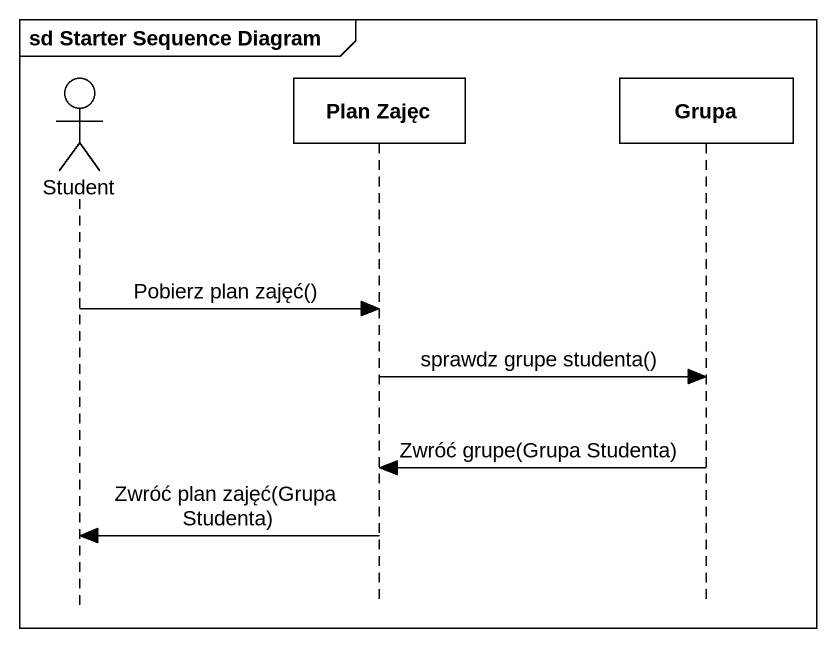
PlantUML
@startuml
mainframe sd Starter Sequence Diagram
hide footbox
actor Student
participant "Plan Zajęc" as Plan_Zajęc
participant Grupa

Student -> Plan_Zajęc : Pobierz plan zajęć()
Plan_Zajęc -> Grupa : sprawdz grupe studenta()
Grupa -> Plan_Zajęc : Zwróć grupe(Grupa Studenta)
Plan_Zajęc -> Student : Zwróć plan zajęć(Grupa Studenta)
@enduml
